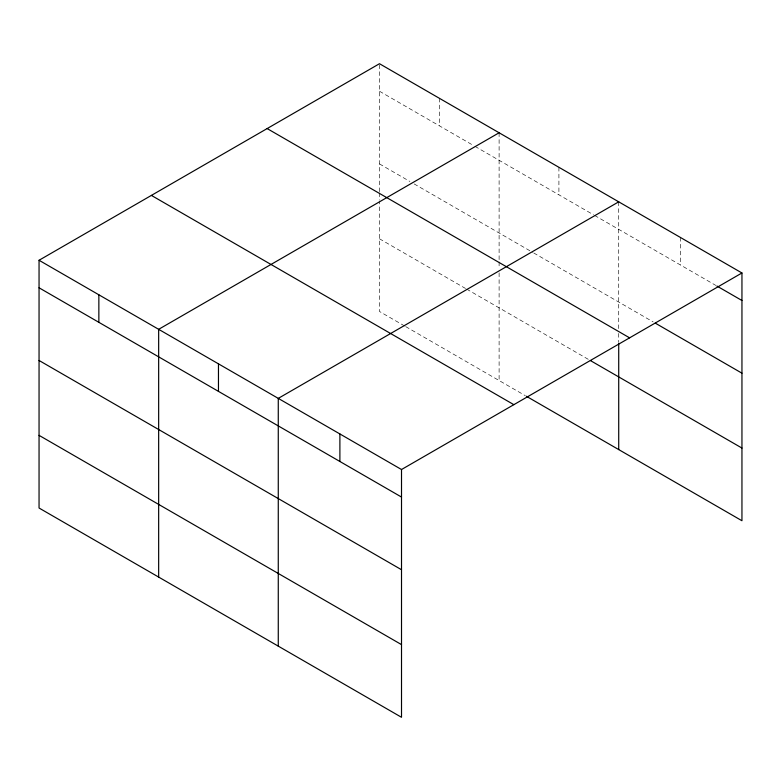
<?xml version="1.0" encoding="UTF-8"?>
<svg xmlns="http://www.w3.org/2000/svg" width="781" height="781" viewBox="0 0 781 781"><rect width="100%" height="100%" fill="white"/><g stroke="black" fill="none" stroke-linecap="round" stroke-linejoin="round"><path stroke-width="0.59" stroke-dasharray="3.9 2.93" d="M379.488 191.696L379.488 63.71M379.488 91.24L473.921 145.754M474.975 146.359L593.531 214.814M594.585 215.419L715.845 285.426M379.488 163.912L409.918 181.485M414.115 183.906L532.681 252.361M533.726 252.966L653.18 321.928M379.488 238.791L465.525 288.472M466.579 289.077L588.288 359.338M404.675 326.009L379.488 311.473L379.488 201.352M405.72 326.614L525.33 395.674M680.329 237.404L680.329 264.925M618.718 201.83L618.718 328.596M618.718 333.428L618.718 341.883M558.913 167.3L558.913 194.82M499.108 132.77L499.108 260.747M499.108 261.957L499.108 268M499.108 272.833L499.108 380.532M439.303 98.24L439.303 125.77M379.488 192.897L379.488 200.151"/><path stroke-width="1.17" d="M401.512 569.73L401.512 469.527L39.05 260.268L39.05 508.021L401.512 717.29L401.512 569.73L39.05 360.471M526.384 396.279L741.95 520.732L741.95 272.979L379.488 63.71L39.05 260.268M499.108 132.77L158.66 329.318L158.66 577.081M618.718 201.83L278.27 398.378L278.27 646.141M401.512 469.527L741.95 272.979M716.89 286.031L741.95 300.5M655.269 323.129L741.95 373.181M267.151 128.572L629.603 337.841M590.387 360.549L741.95 448.06M151.397 195.406L513.849 404.665M39.05 287.789L401.512 497.058M39.05 435.349L401.512 644.608M618.718 343.093L618.718 449.583M339.891 433.953L339.891 461.483M218.465 363.848L218.465 391.379M98.855 294.788L98.855 322.319"/></g></svg>
